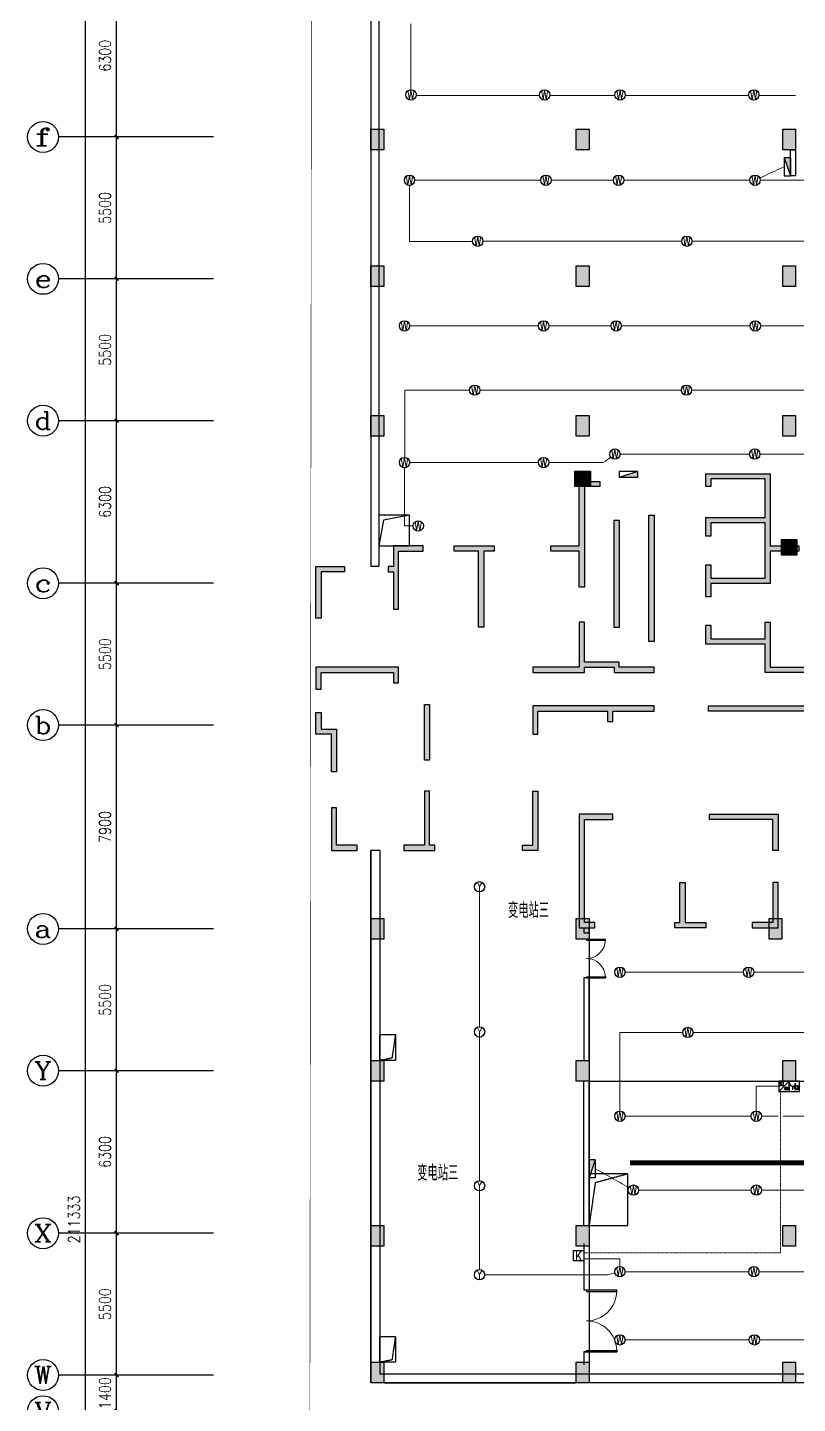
# Model space of a CAD drawing. Extents: x -1348811 to 123514, y -640545 to 749356.
# Drawn here: x -608055 to -578231, y -494816 to -441473 of the extents above; entities that cross this region are included whole.
import ezdxf
from ezdxf.enums import TextEntityAlignment as Align

# ---------------------------------------------------------------- set-up
doc = ezdxf.new("R2010")
doc.units = 0
doc.header["$LTSCALE"] = 10
doc.header["$MEASUREMENT"] = 0
for name, pattern in [('DASH', [0.35, 0.25, -0.1]), ('DASHDOT', [25.4, 12.7, -6.35, 0, -6.35]), ('DASHED', [0.75, 0.5, -0.25]), ('常规', [20, 10, 0, 10])]:
    doc.linetypes.add(name, pattern=pattern)
doc.layers.get('0').update_dxf_attribs({"linetype": 'CONTINUOUS'})
doc.layers.get('Defpoints').update_dxf_attribs({"linetype": 'CONTINUOUS'})
for name, color, linetype in [('A-STAIRS', 9, 'CONTINUOUS'), ('AXIS', 3, 'CONTINUOUS'), ('AXIS_TEXT', 7, 'CONTINUOUS'), ('COLU', 1, 'CONTINUOUS'), ('COLU_HATCH', 252, 'CONTINUOUS'), ('jlq', 1, 'CONTINUOUS'), ('JPS-WALL', 7, 'CONTINUOUS'), ('JPS-XHS', 7, 'CONTINUOUS'), ('jq-h', 252, 'CONTINUOUS'), ('RD-equip', 3, 'CONTINUOUS'), ('STAIR', 9, 'CONTINUOUS'), ('TEXT', 7, 'CONTINUOUS'), ('wall', 8, 'CONTINUOUS'), ('WINDOW', 4, 'CONTINUOUS'), ('wj', 1, 'CONTINUOUS'), ('排水设施', 163, 'CONTINUOUS'), ('控制线', 5, 'CONTINUOUS')]:
    doc.layers.add(name, color=color, linetype=linetype)
doc.layers.add('RD-Line', color=2, linetype='常规', lineweight=0)
doc.styles.add('_TCH_AXIS', font='COMPLEX', dxfattribs={"bigfont": 'GBCBIG'})
doc.styles.add('COMPLEX', font='COMPLEX')
doc.styles.add('DIM_FONT', font='SIMPLEX', dxfattribs={"width": 0.8, "bigfont": 'HZTXT'})
doc.styles.add('FS1', font='txt4.shx', dxfattribs={"width": 0.8, "bigfont": 'fstxt.shx'})
doc.styles.add('FS2', font='tjromans.shx', dxfattribs={"width": 0.8, "bigfont": 'tjhztxt.shx'})
doc.styles.get("Standard").update_dxf_attribs({"font": 'GBENOR', "bigfont": 'GBCBIG'})
doc.dimstyles.new('DIMN150', dxfattribs={"dimscale": 1.5, "dimtxt": 300, "dimasz": 100, "dimexe": 250, "dimexo": 300, "dimgap": 150, "dimtad": 1, "dimdec": 0, "dimzin": 0, "dimdsep": 46, "dimtxsty": 'DIM_FONT', "dimblk": 'ARCHTICK', "dimcen": 0.09, "dimclrt": 7, "dimazin": 2, "dimtfac": 1, "dimtdec": 0, "dimtix": 1, "dimtmove": 2, "dimatfit": 3, "dimfxl": 0, "dimtolj": 1, "dimtzin": 0, "dimarcsym": 0})

# ---------------------------------------------------------------- blocks, each defined once
blk = doc.blocks.new('$DorLib2D$00000002')
for p, q in [((-0.5, 0), (-0.5, 0.4875)), ((-0.475, 0.4875), (-0.5, 0.4875)), ((-0.475, 0), (-0.475, 0.4875)), ((0.475, 0), (0.475, 0.4875)), ((0.475, 0.4875), (0.5, 0.4875)), ((0.5, 0), (0.5, 0.4875)), ((-0.5, 0), (-0.475, 0)), ((0.5, 0), (0.475, 0))]:
    blk.add_line(p, q)
at = {"lineweight": 13}
for centre, start, end in [((-0.4875, 0), 0, 88.53072), ((0.4875, 0), 91.46928, 180)]:
    blk.add_arc(centre, 0.4875, start, end, dxfattribs=at)
blk = doc.blocks.new('JG301')
at = {"layer": 'jq-h'}
for points in [[(-200, -1700), (-2500, -1700), (-2500, -2425), (-2300, -2425), (-2300, -1900), (-200, -1900), (-200, -4050), (-2300, -4050), (-2300, -3525), (-2500, -3525), (-2500, -4775), (-2300, -4775), (-2300, -4250), (0, -4250), (0, -3000), (1100, -3000), (1100, -2800), (0, -2800), (0, 0), (-2500, 0), (-2500, -500), (-2300, -500), (-2300, -200), (-200, -200)], [(-7200, -500), (-6600, -500), (-6600, -300), (-7400, -300), (-7400, -2800), (-8500, -2800), (-8500, -3000), (-7400, -3000), (-7400, -4400), (-7200, -4400)], [(21000, -1700), (21000, -200), (23100, -200), (23100, -500), (23300, -500), (23300, 0), (20800, 0), (20800, -2800), (19700, -2800), (19700, -3000), (20800, -3000), (20800, -4250), (23100, -4250), (23100, -4775), (23300, -4775), (23300, -3525), (23100, -3525), (23100, -4050), (21000, -4050), (21000, -1900), (23100, -1900), (23100, -2425), (23300, -2425), (23300, -1700)], [(28000, -500), (27400, -500), (27400, -300), (28200, -300), (28200, -2800), (29300, -2800), (29300, -3000), (28200, -3000), (28200, -4400), (28000, -4400)], [(-4500, -1600), (-4700, -1600), (-4700, -6500), (-4500, -6500)], [(25300, -1600), (25500, -1600), (25500, -6500), (25300, -6500)], [(-5850, -1800), (-6050, -1800), (-6050, -5960), (-5850, -5960)], [(26650, -1800), (26850, -1800), (26850, -5960), (26650, -5960)], [(-14600, -5250), (-14400, -5250), (-14400, -3000), (-13450, -3000), (-13450, -2800), (-14600, -2800), (-14600, -3600), (-14800, -3600), (-14800, -3800), (-14600, -3800)], [(-10700, -2800), (-12250, -2800), (-12250, -3000), (-11300, -3000), (-11300, -5950), (-11100, -5950), (-11100, -3000), (-10700, -3000)], [(3700, -5950), (3900, -5950), (3900, -3000), (4850, -3000), (4850, -2800), (3300, -2800), (3300, -3000), (3700, -3000)], [(7000, -5250), (7200, -5250), (7200, -3800), (7400, -3800), (7400, -3600), (7200, -3600), (7200, -2800), (6050, -2800), (6050, -3000), (7000, -3000)], [(13800, -5250), (13600, -5250), (13600, -3800), (13400, -3800), (13400, -3600), (13600, -3600), (13600, -2800), (14750, -2800), (14750, -3000), (13800, -3000)], [(17100, -5950), (16900, -5950), (16900, -3000), (15950, -3000), (15950, -2800), (17500, -2800), (17500, -3000), (17100, -3000)], [(31500, -2800), (33050, -2800), (33050, -3000), (32100, -3000), (32100, -5950), (31900, -5950), (31900, -3000), (31500, -3000)], [(35400, -5250), (35200, -5250), (35200, -3000), (34250, -3000), (34250, -2800), (35400, -2800), (35400, -3600), (35600, -3600), (35600, -3800), (35400, -3800)], [(-17400, -3800), (-16500, -3800), (-16500, -3600), (-17600, -3600), (-17600, -3600), (-17600, -5600), (-17400, -5600)], [(10300, -5600), (10500, -5600), (10500, -3800), (11700, -3800), (11700, -3600), (9100, -3600), (9100, -3800), (10300, -3800)], [(38200, -3800), (37300, -3800), (37300, -3600), (38400, -3600), (38400, -3600), (38400, -5600), (38200, -5600)], [(-9200, -7700), (-7200, -7700), (-7200, -7500), (-6050, -7500), (-6050, -7700), (-4500, -7700), (-4500, -7500), (-5850, -7500), (-5850, -7300), (-7200, -7300), (-7200, -5750), (-7400, -5750), (-7400, -7500), (-9200, -7500)], [(0, -5750), (0, -7500), (1800, -7500), (1800, -7700), (-200, -7700), (-200, -6600), (-2300, -6600), (-2500, -6600), (-2500, -5875), (-2300, -5875), (-2300, -6400), (-200, -6400), (-200, -5750)], [(20800, -5750), (20800, -7500), (19000, -7500), (19000, -7700), (21000, -7700), (21000, -6600), (23100, -6600), (23300, -6600), (23300, -5875), (23100, -5875), (23100, -6400), (21000, -6400), (21000, -5750)], [(30000, -7700), (28000, -7700), (28000, -7500), (26850, -7500), (26850, -7700), (25300, -7700), (25300, -7500), (26650, -7500), (26650, -7300), (28000, -7300), (28000, -5750), (28200, -5750), (28200, -7500), (30000, -7500)], [(-14400, -7500), (-17600, -7500), (-17600, -8350), (-17400, -8350), (-17400, -7700), (-14600, -7700), (-14600, -8100), (-14400, -8100)], [(10300, -10100), (10500, -10100), (10500, -7700), (13600, -7700), (13600, -8100), (13800, -8100), (13800, -7500), (7000, -7500), (7000, -8100), (7200, -8100), (7200, -7700), (10300, -7700)], [(35200, -7500), (38400, -7500), (38400, -8350), (38200, -8350), (38200, -7700), (35400, -7700), (35400, -8100), (35200, -8100)], [(-13400, -11100), (-13200, -11100), (-13200, -8950), (-13400, -8950)], [(-4500, -9000), (-9200, -9000), (-9200, -10100), (-9000, -10100), (-9000, -9200), (-6300, -9200), (-6300, -9600), (-6100, -9600), (-6100, -9200), (-4500, -9200)], [(1800, -9000), (-2400, -9000), (-2400, -9200), (1600, -9200), (1600, -10100), (1800, -10100)], [(5800, -11100), (6000, -11100), (6000, -8950), (5800, -8950)], [(15000, -11100), (14800, -11100), (14800, -8950), (15000, -8950)], [(19000, -9000), (23200, -9000), (23200, -9200), (19200, -9200), (19200, -10100), (19000, -10100)], [(25300, -9000), (30000, -9000), (30000, -10100), (29800, -10100), (29800, -9200), (27100, -9200), (27100, -9600), (26900, -9600), (26900, -9200), (25300, -9200)], [(34200, -11100), (34000, -11100), (34000, -8950), (34200, -8950)], [(-16800, -10100), (-16800, -9900), (-17400, -9900), (-17400, -9250), (-17600, -9250), (-17600, -10100), (-17000, -10100), (-17000, -11550), (-16800, -11550)], [(37600, -10100), (37600, -9900), (38200, -9900), (38200, -9250), (38400, -9250), (38400, -10100), (37800, -10100), (37800, -11550), (37600, -11550)], [(9600, -9900), (7000, -9900), (7000, -10100), (9400, -10100), (9400, -10500), (9600, -10500)], [(11200, -9900), (13800, -9900), (13800, -10100), (11400, -10100), (11400, -10500), (11200, -10500)], [(1800, -12000), (1600, -12000), (1600, -14600), (2200, -14600), (2200, -14400), (1800, -14400)], [(19000, -12000), (19200, -12000), (19200, -14600), (18600, -14600), (18600, -14400), (19000, -14400)], [(-14200, -14600), (-13000, -14600), (-13000, -14400), (-13200, -14400), (-13200, -12300), (-13400, -12300), (-13400, -14400), (-14200, -14400)], [(-9000, -12300), (-9200, -12300), (-9200, -14400), (-9600, -14400), (-9600, -14600), (-9000, -14600)], [(6000, -12300), (5800, -12300), (5800, -14400), (5600, -14400), (5600, -14600), (6800, -14600), (6800, -14400), (6000, -14400)], [(14800, -12300), (15000, -12300), (15000, -14400), (15200, -14400), (15200, -14600), (14000, -14600), (14000, -14400), (14800, -14400)], [(29800, -12300), (30000, -12300), (30000, -14400), (30400, -14400), (30400, -14600), (29800, -14600)], [(35000, -14600), (33800, -14600), (33800, -14400), (34000, -14400), (34000, -12300), (34200, -12300), (34200, -14400), (35000, -14400)], [(-17000, -14600), (-16000, -14600), (-16000, -14400), (-16800, -14400), (-16800, -12950), (-17000, -12950)], [(-7200, -13400), (-6100, -13400), (-6100, -13200), (-7400, -13200), (-7400, -17600), (-6800, -17600), (-6800, -17400), (-7200, -17400)], [(100, -14600), (300, -14600), (300, -13200), (-2350, -13200), (-2350, -13400), (100, -13400)], [(8600, -14600), (9600, -14600), (9600, -12950), (9400, -12950), (9400, -14400), (8600, -14400)], [(12200, -14600), (11200, -14600), (11200, -12950), (11400, -12950), (11400, -14400), (12200, -14400)], [(20700, -14600), (20500, -14600), (20500, -13200), (23150, -13200), (23150, -13400), (20700, -13400)], [(28000, -13400), (26900, -13400), (26900, -13200), (28200, -13200), (28200, -17600), (27600, -17600), (27600, -17400), (28000, -17400)], [(37800, -14600), (36800, -14600), (36800, -14400), (37600, -14400), (37600, -12950), (37800, -12950)], [(-3700, -17600), (-2500, -17600), (-2500, -17400), (-3300, -17400), (-3300, -15850), (-3500, -15850), (-3500, -17400), (-3700, -17400)], [(300, -15850), (100, -15850), (100, -17400), (-700, -17400), (-700, -17600), (300, -17600)], [(20500, -15850), (20700, -15850), (20700, -17400), (21500, -17400), (21500, -17600), (20500, -17600)], [(24500, -17600), (23300, -17600), (23300, -17400), (24100, -17400), (24100, -15850), (24300, -15850), (24300, -17400), (24500, -17400)]]:
    blk.add_hatch(color=256, dxfattribs=at).paths.add_polyline_path(points)
at = {"layer": 'wj'}
blk.add_line((10500, -10100), (10300, -10100), dxfattribs=at)
for points in [[(1100, -3000), (0, -3000), (0, -4250), (-2300, -4250), (-2300, -4775), (-2500, -4775), (-2500, -3525), (-2300, -3525), (-2300, -4050), (-200, -4050), (-200, -1900), (-2300, -1900), (-2300, -2425), (-2500, -2425), (-2500, -1700), (-200, -1700), (-200, -200), (-2300, -200), (-2300, -500), (-2500, -500), (-2500, 0), (0, 0), (0, -2800), (1100, -2800), (1100, -3000)], [(-7200, -500), (-7200, -4400), (-7400, -4400), (-7400, -3000), (-8500, -3000), (-8500, -2800), (-7400, -2800), (-7400, -300), (-6600, -300), (-6600, -500), (-7200, -500)], [(19700, -3000), (20800, -3000), (20800, -4250), (23100, -4250), (23100, -4775), (23300, -4775), (23300, -3525), (23100, -3525), (23100, -4050), (21000, -4050), (21000, -1900), (23100, -1900), (23100, -2425), (23300, -2425), (23300, -1700), (21000, -1700), (21000, -200), (23100, -200), (23100, -500), (23300, -500), (23300, 0), (20800, 0), (20800, -2800), (19700, -2800), (19700, -3000)], [(28000, -500), (28000, -4400), (28200, -4400), (28200, -3000), (29300, -3000), (29300, -2800), (28200, -2800), (28200, -300), (27400, -300), (27400, -500), (28000, -500)], [(-14400, -5250), (-14400, -3000), (-13450, -3000), (-13450, -2800), (-14600, -2800), (-14600, -3600), (-14800, -3600), (-14800, -3800), (-14600, -3800), (-14600, -5250), (-14400, -5250)], [(-11300, -3000), (-12250, -3000), (-12250, -2800), (-10700, -2800), (-10700, -3000), (-11100, -3000), (-11100, -5950), (-11300, -5950), (-11300, -3000)], [(3900, -3000), (4850, -3000), (4850, -2800), (3300, -2800), (3300, -3000), (3700, -3000), (3700, -5950), (3900, -5950), (3900, -3000)], [(7200, -2800), (7200, -3600), (7400, -3600), (7400, -3800), (7200, -3800), (7200, -5250), (7000, -5250), (7000, -3000), (6050, -3000), (6050, -2800), (7200, -2800)], [(13600, -2800), (13600, -3600), (13400, -3600), (13400, -3800), (13600, -3800), (13600, -5250), (13800, -5250), (13800, -3000), (14750, -3000), (14750, -2800), (13600, -2800)], [(16900, -3000), (15950, -3000), (15950, -2800), (17500, -2800), (17500, -3000), (17100, -3000), (17100, -5950), (16900, -5950), (16900, -3000)], [(32100, -3000), (33050, -3000), (33050, -2800), (31500, -2800), (31500, -3000), (31900, -3000), (31900, -5950), (32100, -5950), (32100, -3000)], [(35200, -5250), (35200, -3000), (34250, -3000), (34250, -2800), (35400, -2800), (35400, -3600), (35600, -3600), (35600, -3800), (35400, -3800), (35400, -5250), (35200, -5250)], [(-17400, -3800), (-17400, -5600), (-17600, -5600), (-17600, -3600), (-16500, -3600), (-16500, -3800), (-17400, -3800)], [(10300, -5600), (10500, -5600), (10500, -3800), (11700, -3800), (11700, -3600), (9100, -3600), (9100, -3800), (10300, -3800), (10300, -5600), (10500, -5600)], [(38200, -3800), (38200, -5600), (38400, -5600), (38400, -3600), (37300, -3600), (37300, -3800), (38200, -3800)], [(0, -5750), (0, -7500), (1800, -7500), (1800, -7700), (-200, -7700), (-200, -6600), (-2300, -6600), (-2300, -6600), (-2500, -6600), (-2500, -5875), (-2300, -5875), (-2300, -6400), (-200, -6400), (-200, -5750), (0, -5750)], [(20800, -5750), (20800, -7500), (19000, -7500), (19000, -7700), (21000, -7700), (21000, -6600), (23100, -6600), (23100, -6600), (23300, -6600), (23300, -5875), (23100, -5875), (23100, -6400), (21000, -6400), (21000, -5750), (20800, -5750)], [(-14400, -7500), (-17600, -7500), (-17600, -8350), (-17400, -8350), (-17400, -7700), (-14600, -7700), (-14600, -8100), (-14400, -8100), (-14400, -7500)], [(7000, -7500), (13800, -7500), (13800, -8100), (13600, -8100), (13600, -7700), (10500, -7700), (10500, -10100), (10300, -10100), (10300, -7700), (7200, -7700), (7200, -8100), (7000, -8100), (7000, -7500)], [(35200, -7500), (38400, -7500), (38400, -8350), (38200, -8350), (38200, -7700), (35400, -7700), (35400, -8100), (35200, -8100), (35200, -7500)], [(-9200, -9000), (-9200, -10100), (-9000, -10100), (-9000, -9200), (-6300, -9200), (-6300, -9600), (-6100, -9600), (-6100, -9200), (-4500, -9200), (-4500, -9000), (-9200, -9000)], [(30000, -9000), (30000, -10100), (29800, -10100), (29800, -9200), (27100, -9200), (27100, -9600), (26900, -9600), (26900, -9200), (25300, -9200), (25300, -9000), (30000, -9000)], [(-17400, -9250), (-17400, -9900), (-16800, -9900), (-16800, -10100), (-16800, -10100), (-16800, -11550), (-17000, -11550), (-17000, -10100), (-17600, -10100), (-17600, -9250), (-17400, -9250)], [(38200, -9250), (38200, -9900), (37600, -9900), (37600, -10100), (37600, -10100), (37600, -11550), (37800, -11550), (37800, -10100), (38400, -10100), (38400, -9250), (38200, -9250)], [(1600, -14600), (2200, -14600), (2200, -14400), (1800, -14400), (1800, -12000), (1600, -12000), (1600, -14600)], [(19200, -14600), (18600, -14600), (18600, -14400), (19000, -14400), (19000, -12000), (19200, -12000), (19200, -14600)], [(-14200, -14400), (-14200, -14600), (-13000, -14600), (-13000, -14400), (-13200, -14400), (-13200, -12300), (-13400, -12300), (-13400, -14400), (-14200, -14400)], [(5800, -14400), (5600, -14400), (5600, -14600), (6800, -14600), (6800, -14400), (6000, -14400), (6000, -12300), (5800, -12300), (5800, -14400)], [(15000, -14400), (15200, -14400), (15200, -14600), (14000, -14600), (14000, -14400), (14800, -14400), (14800, -12300), (15000, -12300), (15000, -14400)], [(35000, -14400), (35000, -14600), (33800, -14600), (33800, -14400), (34000, -14400), (34000, -12300), (34200, -12300), (34200, -14400), (35000, -14400)], [(-16800, -14400), (-16800, -12950), (-17000, -12950), (-17000, -14600), (-16000, -14600), (-16000, -14400), (-16800, -14400)], [(-7400, -17600), (-6800, -17600), (-6800, -17400), (-7200, -17400), (-7200, -13400), (-6100, -13400), (-6100, -13200), (-7400, -13200), (-7400, -17600)], [(300, -14600), (100, -14600), (100, -13400), (-2350, -13400), (-2350, -13200), (300, -13200), (300, -14600)], [(8600, -14400), (9400, -14400), (9400, -12950), (9600, -12950), (9600, -14600), (8600, -14600), (8600, -14400)], [(12200, -14400), (11400, -14400), (11400, -12950), (11200, -12950), (11200, -14600), (12200, -14600), (12200, -14400)], [(20500, -14600), (20700, -14600), (20700, -13400), (23150, -13400), (23150, -13200), (20500, -13200), (20500, -14600)], [(28200, -17600), (27600, -17600), (27600, -17400), (28000, -17400), (28000, -13400), (26900, -13400), (26900, -13200), (28200, -13200), (28200, -17600)], [(37600, -14400), (37600, -12950), (37800, -12950), (37800, -14600), (36800, -14600), (36800, -14400), (37600, -14400)], [(-3700, -17400), (-3500, -17400), (-3500, -15850), (-3300, -15850), (-3300, -17400), (-2500, -17400), (-2500, -17600), (-3700, -17600), (-3700, -17400)], [(-700, -17400), (-700, -17600), (300, -17600), (300, -15850), (100, -15850), (100, -17400), (-700, -17400)], [(21500, -17400), (21500, -17600), (20500, -17600), (20500, -15850), (20700, -15850), (20700, -17400), (21500, -17400)], [(24500, -17400), (24300, -17400), (24300, -15850), (24100, -15850), (24100, -17400), (23300, -17400), (23300, -17600), (24500, -17600), (24500, -17400)]]:
    blk.add_lwpolyline(points, dxfattribs=at)
for points in [[(-4700, -1600), (-4500, -1600), (-4500, -6500), (-4700, -6500)], [(25500, -1600), (25300, -1600), (25300, -6500), (25500, -6500)], [(-5850, -1800), (-5850, -5960), (-6050, -5960), (-6050, -1800)], [(26650, -1800), (26650, -5960), (26850, -5960), (26850, -1800)], [(-7200, -7700), (-7200, -7500), (-6050, -7500), (-6050, -7700), (-4500, -7700), (-4500, -7500), (-5850, -7500), (-5850, -7300), (-7200, -7300), (-7200, -5750), (-7400, -5750), (-7400, -7500), (-9200, -7500), (-9200, -7700)], [(28000, -7700), (28000, -7500), (26850, -7500), (26850, -7700), (25300, -7700), (25300, -7500), (26650, -7500), (26650, -7300), (28000, -7300), (28000, -5750), (28200, -5750), (28200, -7500), (30000, -7500), (30000, -7700)], [(-13200, -8950), (-13200, -11100), (-13400, -11100), (-13400, -8950)], [(1600, -10100), (1600, -9200), (-2400, -9200), (-2400, -9000), (1800, -9000), (1800, -10100)], [(5800, -11100), (6000, -11100), (6000, -8950), (5800, -8950)], [(15000, -11100), (14800, -11100), (14800, -8950), (15000, -8950)], [(19200, -10100), (19200, -9200), (23200, -9200), (23200, -9000), (19000, -9000), (19000, -10100)], [(34000, -8950), (34000, -11100), (34200, -11100), (34200, -8950)], [(7000, -10100), (9400, -10100), (9400, -10500), (9600, -10500), (9600, -9900), (7000, -9900)], [(13800, -10100), (11400, -10100), (11400, -10500), (11200, -10500), (11200, -9900), (13800, -9900)], [(-9600, -14400), (-9200, -14400), (-9200, -12300), (-9000, -12300), (-9000, -14600), (-9600, -14600)], [(30400, -14400), (30000, -14400), (30000, -12300), (29800, -12300), (29800, -14600), (30400, -14600)]]:
    blk.add_lwpolyline(points, close=True, dxfattribs=at)
blk = doc.blocks.new('A$C00D673E7')
at = {"layer": '排水设施'}
blk.add_lwpolyline([(0, 0), (1200, 0), (1200, 1200), (0, 1200)], close=True, dxfattribs=at)
blk.add_lwpolyline([(1200, 1200), (189, 1005), (0, 0)], dxfattribs=at)
blk = doc.blocks.new('_ArchTick')
at = {"color": 0, "linetype": 'ByBlock', "const_width": 0.4}
blk.add_lwpolyline([(-0.5, -0.5), (0.5, 0.5)], dxfattribs=at)
blk = doc.blocks.new('*D1850')
at = {"layer": 'AXIS', "color": 0, "lineweight": -2}
for p, q in [((-601305, -382016), (-606180, -382016)), ((-605805, -593350), (-605805, -382016)), ((-601305, -593350), (-606180, -593350))]:
    blk.add_line(p, q, dxfattribs=at)
at = {"layer": 'Defpoints', "color": 0}
for p in [(-605805, -382016), (-600855, -382016), (-600855, -593350)]:
    blk.add_point(p, dxfattribs=at)
at = {"layer": 'AXIS', "color": 0, "lineweight": -2, "xscale": 150, "yscale": 150, "zscale": 150}
for p, rotation in [((-605805, -382016), 90), ((-605805, -593350), 270)]:
    blk.add_blockref('_ArchTick', p, dxfattribs=dict(at, rotation=rotation))
at = {"layer": 'AXIS', "color": 7, "insert": (-606255, -487683), "char_height": 450, "attachment_point": 5, "rotation": 90, "style": 'DIM_FONT'}
blk.add_mtext('\\A1;211333', dxfattribs=at)
blk = doc.blocks.new('*D1867')
at = {"layer": 'AXIS', "color": 0, "lineweight": -2}
for p, q in [((-601305, -493716), (-604980, -493716)), ((-604605, -493716), (-604605, -493566)), ((-604605, -495116), (-604605, -493716)), ((-601305, -495116), (-604980, -495116)), ((-604605, -495116), (-604605, -495266))]:
    blk.add_line(p, q, dxfattribs=at)
at = {"layer": 'Defpoints', "color": 0}
for p in [(-604605, -493716), (-600855, -493716), (-600855, -495116)]:
    blk.add_point(p, dxfattribs=at)
at = {"layer": 'AXIS', "color": 0, "lineweight": -2, "xscale": 150, "yscale": 150, "zscale": 150}
for p, rotation in [((-604605, -493716), 270), ((-604605, -495116), 90)]:
    blk.add_blockref('_ArchTick', p, dxfattribs=dict(at, rotation=rotation))
at = {"layer": 'AXIS', "color": 7, "insert": (-605055, -494416), "char_height": 450, "attachment_point": 5, "rotation": 90, "style": 'DIM_FONT'}
blk.add_mtext('\\A1;1400', dxfattribs=at)
blk = doc.blocks.new('*D1868')
at = {"layer": 'AXIS', "color": 0, "lineweight": -2}
for p, q in [((-601305, -488216), (-604980, -488216)), ((-604605, -493716), (-604605, -488216)), ((-601305, -493716), (-604980, -493716))]:
    blk.add_line(p, q, dxfattribs=at)
at = {"layer": 'Defpoints', "color": 0}
for p in [(-604605, -488216), (-600855, -488216), (-600855, -493716)]:
    blk.add_point(p, dxfattribs=at)
at = {"layer": 'AXIS', "color": 0, "lineweight": -2, "xscale": 150, "yscale": 150, "zscale": 150}
for p, rotation in [((-604605, -488216), 90), ((-604605, -493716), 270)]:
    blk.add_blockref('_ArchTick', p, dxfattribs=dict(at, rotation=rotation))
at = {"layer": 'AXIS', "color": 7, "insert": (-605055, -490966), "char_height": 450, "attachment_point": 5, "rotation": 90, "style": 'DIM_FONT'}
blk.add_mtext('\\A1;5500', dxfattribs=at)
blk = doc.blocks.new('*D1869')
at = {"layer": 'AXIS', "color": 0, "lineweight": -2}
for p, q in [((-601305, -481916), (-604980, -481916)), ((-604605, -488216), (-604605, -481916)), ((-601305, -488216), (-604980, -488216))]:
    blk.add_line(p, q, dxfattribs=at)
at = {"layer": 'Defpoints', "color": 0}
for p in [(-604605, -481916), (-600855, -481916), (-600855, -488216)]:
    blk.add_point(p, dxfattribs=at)
at = {"layer": 'AXIS', "color": 0, "lineweight": -2, "xscale": 150, "yscale": 150, "zscale": 150}
for p, rotation in [((-604605, -481916), 90), ((-604605, -488216), 270)]:
    blk.add_blockref('_ArchTick', p, dxfattribs=dict(at, rotation=rotation))
at = {"layer": 'AXIS', "color": 7, "insert": (-605055, -485066), "char_height": 450, "attachment_point": 5, "rotation": 90, "style": 'DIM_FONT'}
blk.add_mtext('\\A1;6300', dxfattribs=at)
blk = doc.blocks.new('*D1870')
at = {"layer": 'AXIS', "color": 0, "lineweight": -2}
for p, q in [((-601305, -476416), (-604980, -476416)), ((-604605, -481916), (-604605, -476416)), ((-601305, -481916), (-604980, -481916))]:
    blk.add_line(p, q, dxfattribs=at)
at = {"layer": 'Defpoints', "color": 0}
for p in [(-604605, -476416), (-600855, -476416), (-600855, -481916)]:
    blk.add_point(p, dxfattribs=at)
at = {"layer": 'AXIS', "color": 0, "lineweight": -2, "xscale": 150, "yscale": 150, "zscale": 150}
for p, rotation in [((-604605, -476416), 90), ((-604605, -481916), 270)]:
    blk.add_blockref('_ArchTick', p, dxfattribs=dict(at, rotation=rotation))
at = {"layer": 'AXIS', "color": 7, "insert": (-605055, -479166), "char_height": 450, "attachment_point": 5, "rotation": 90, "style": 'DIM_FONT'}
blk.add_mtext('\\A1;5500', dxfattribs=at)
blk = doc.blocks.new('*D1871')
at = {"layer": 'AXIS', "color": 0, "lineweight": -2}
for p, q in [((-601305, -468516), (-604980, -468516)), ((-604605, -476416), (-604605, -468516)), ((-601305, -476416), (-604980, -476416))]:
    blk.add_line(p, q, dxfattribs=at)
at = {"layer": 'Defpoints', "color": 0}
for p in [(-604605, -468516), (-600855, -468516), (-600855, -476416)]:
    blk.add_point(p, dxfattribs=at)
at = {"layer": 'AXIS', "color": 0, "lineweight": -2, "xscale": 150, "yscale": 150, "zscale": 150}
for p, rotation in [((-604605, -468516), 90), ((-604605, -476416), 270)]:
    blk.add_blockref('_ArchTick', p, dxfattribs=dict(at, rotation=rotation))
at = {"layer": 'AXIS', "color": 7, "insert": (-605055, -472466), "char_height": 450, "attachment_point": 5, "rotation": 90, "style": 'DIM_FONT'}
blk.add_mtext('\\A1;7900', dxfattribs=at)
blk = doc.blocks.new('*D1872')
at = {"layer": 'AXIS', "color": 0, "lineweight": -2}
for p, q in [((-601305, -463016), (-604980, -463016)), ((-604605, -468516), (-604605, -463016)), ((-601305, -468516), (-604980, -468516))]:
    blk.add_line(p, q, dxfattribs=at)
at = {"layer": 'Defpoints', "color": 0}
for p in [(-604605, -463016), (-600855, -463016), (-600855, -468516)]:
    blk.add_point(p, dxfattribs=at)
at = {"layer": 'AXIS', "color": 0, "lineweight": -2, "xscale": 150, "yscale": 150, "zscale": 150}
for p, rotation in [((-604605, -463016), 90), ((-604605, -468516), 270)]:
    blk.add_blockref('_ArchTick', p, dxfattribs=dict(at, rotation=rotation))
at = {"layer": 'AXIS', "color": 7, "insert": (-605055, -465766), "char_height": 450, "attachment_point": 5, "rotation": 90, "style": 'DIM_FONT'}
blk.add_mtext('\\A1;5500', dxfattribs=at)
blk = doc.blocks.new('*D1873')
at = {"layer": 'AXIS', "color": 0, "lineweight": -2}
for p, q in [((-601305, -456716), (-604980, -456716)), ((-604605, -463016), (-604605, -456716)), ((-601305, -463016), (-604980, -463016))]:
    blk.add_line(p, q, dxfattribs=at)
at = {"layer": 'Defpoints', "color": 0}
for p in [(-604605, -456716), (-600855, -456716), (-600855, -463016)]:
    blk.add_point(p, dxfattribs=at)
at = {"layer": 'AXIS', "color": 0, "lineweight": -2, "xscale": 150, "yscale": 150, "zscale": 150}
for p, rotation in [((-604605, -456716), 90), ((-604605, -463016), 270)]:
    blk.add_blockref('_ArchTick', p, dxfattribs=dict(at, rotation=rotation))
at = {"layer": 'AXIS', "color": 7, "insert": (-605055, -459866), "char_height": 450, "attachment_point": 5, "rotation": 90, "style": 'DIM_FONT'}
blk.add_mtext('\\A1;6300', dxfattribs=at)
blk = doc.blocks.new('*D1874')
at = {"layer": 'AXIS', "color": 0, "lineweight": -2}
for p, q in [((-601305, -451216), (-604980, -451216)), ((-604605, -456716), (-604605, -451216)), ((-601305, -456716), (-604980, -456716))]:
    blk.add_line(p, q, dxfattribs=at)
at = {"layer": 'Defpoints', "color": 0}
for p in [(-604605, -451216), (-600855, -451216), (-600855, -456716)]:
    blk.add_point(p, dxfattribs=at)
at = {"layer": 'AXIS', "color": 0, "lineweight": -2, "xscale": 150, "yscale": 150, "zscale": 150}
for p, rotation in [((-604605, -451216), 90), ((-604605, -456716), 270)]:
    blk.add_blockref('_ArchTick', p, dxfattribs=dict(at, rotation=rotation))
at = {"layer": 'AXIS', "color": 7, "insert": (-605055, -453966), "char_height": 450, "attachment_point": 5, "rotation": 90, "style": 'DIM_FONT'}
blk.add_mtext('\\A1;5500', dxfattribs=at)
blk = doc.blocks.new('*D1875')
at = {"layer": 'AXIS', "color": 0, "lineweight": -2}
for p, q in [((-601305, -445716), (-604980, -445716)), ((-604605, -451216), (-604605, -445716)), ((-601305, -451216), (-604980, -451216))]:
    blk.add_line(p, q, dxfattribs=at)
at = {"layer": 'Defpoints', "color": 0}
for p in [(-604605, -445716), (-600855, -445716), (-600855, -451216)]:
    blk.add_point(p, dxfattribs=at)
at = {"layer": 'AXIS', "color": 0, "lineweight": -2, "xscale": 150, "yscale": 150, "zscale": 150}
for p, rotation in [((-604605, -445716), 90), ((-604605, -451216), 270)]:
    blk.add_blockref('_ArchTick', p, dxfattribs=dict(at, rotation=rotation))
at = {"layer": 'AXIS', "color": 7, "insert": (-605055, -448466), "char_height": 450, "attachment_point": 5, "rotation": 90, "style": 'DIM_FONT'}
blk.add_mtext('\\A1;5500', dxfattribs=at)
blk = doc.blocks.new('*D1876')
at = {"layer": 'AXIS', "color": 0, "lineweight": -2}
for p, q in [((-601305, -439416), (-604980, -439416)), ((-604605, -445716), (-604605, -439416)), ((-601305, -445716), (-604980, -445716))]:
    blk.add_line(p, q, dxfattribs=at)
at = {"layer": 'Defpoints', "color": 0}
for p in [(-604605, -439416), (-600855, -439416), (-600855, -445716)]:
    blk.add_point(p, dxfattribs=at)
at = {"layer": 'AXIS', "color": 0, "lineweight": -2, "xscale": 150, "yscale": 150, "zscale": 150}
for p, rotation in [((-604605, -439416), 90), ((-604605, -445716), 270)]:
    blk.add_blockref('_ArchTick', p, dxfattribs=dict(at, rotation=rotation))
at = {"layer": 'AXIS', "color": 7, "insert": (-605055, -442566), "char_height": 450, "attachment_point": 5, "rotation": 90, "style": 'DIM_FONT'}
blk.add_mtext('\\A1;6300', dxfattribs=at)
blk = doc.blocks.new('_AXISO')
blk.add_circle((0, 0), 0.5)
at = {"layer": 'AXIS_TEXT', "style": 'COMPLEX', "width": 1.041667}
blk.add_attdef('A', text='', height=0.56, dxfattribs=at).set_placement((-0.25, -0.28), (0.25, -0.28), align=Align.FIT)
blk = doc.blocks.new('WG')
at = {"layer": 'RD-equip'}
blk.add_circle((0, 0), 200, dxfattribs=at)
at = {"layer": 'RD-equip', "color": 4, "style": 'FS1', "width": 0.8}
blk.add_attdef('消防', text='', height=360, dxfattribs=at).set_placement((0, 0), align=Align.MIDDLE)
blk = doc.blocks.new('WWWW')
at = {"layer": 'RD-equip'}
blk.add_blockref('WG', (0, 0), dxfattribs=at).add_auto_attribs({'消防': 'W'})
blk = doc.blocks.new('yy')
at = {"layer": 'RD-equip'}
blk.add_circle((0, 0), 200, dxfattribs=at)
at = {"layer": 'RD-equip', "color": 4, "style": 'FS1', "width": 0.8}
blk.add_attdef('Y', text='', height=360, dxfattribs=at).set_placement((0, 0), align=Align.MIDDLE)
blk = doc.blocks.new('YYYY')
at = {"layer": 'RD-equip'}
blk.add_blockref('yy', (0, 0), dxfattribs=at).add_auto_attribs({'Y': 'Y'})
blk = doc.blocks.new('$equip$00001636')
for p, q in [((0.5, 0), (-0.5, 0)), ((0.5, 0), (-0.5, -1)), ((-0.5, 0), (-0.5, -1)), ((0.5, -1), (0.5, 0)), ((-0.5, -1), (0.5, -1)), ((-0.42, -0.13, 0), (-0.42, -0.43, 0)), ((-0.27, -0.13, 0), (-0.42, -0.13, 0)), ((-0.42, -0.43, 0), (-0.27, -0.43, 0)), ((-0.27, -0.18, 0), (-0.07, -0.08, 0)), ((-0.27, -0.43, 0), (-0.27, -0.13, 0)), ((-0.07, -0.48, 0), (-0.27, -0.38, 0)), ((-0.07, -0.08, 0), (-0.07, -0.48, 0)), ((0.11, -0.6), (0.34, -0.84)), ((0.11, -0.84), (0.34, -0.6))]:
    blk.add_line(p, q)
blk.add_circle((0.22, -0.72), 0.169)
for p in [(0, 0), (-0.5, -0.5), (0, -1), (0.5, -0.5)]:
    blk.add_point(p)
at = {"flags": 9}
blk.add_attdef('A', (0, 0), '', height=0.00002, dxfattribs=at)
blk.add_attdef('B', text='', height=0.4, dxfattribs=at).set_placement((0.88, -0.7), align=Align.MIDDLE_CENTER)
blk = doc.blocks.new('$equip$00001630')
for p, q in [((-0.5, 0), (-0.5, -1)), ((0.5, 0), (-0.5, 0)), ((0.5, -1), (0.5, 0)), ((-0.5, -1), (0.5, -1)), ((-0.17, -0.5), (-0.17, -0.85))]:
    blk.add_line(p, q)
for radius in [0.226, 0.113]:
    blk.add_circle((0.23, -0.64), radius)
blk.add_arc((-0.17, -0.2), 0.3, 180, 0)
for p in [(0, 0), (-0.5, -0.5), (0, -1), (0.5, -0.5)]:
    blk.add_point(p)
at = {"flags": 9}
blk.add_attdef('A', (0, 0), '', height=0.00002, dxfattribs=at)
blk.add_attdef('B', text='', height=0.4, dxfattribs=at).set_placement((0.88, -0.7), align=Align.MIDDLE_CENTER)
blk = doc.blocks.new('daadfadada')
at = {"layer": 'RD-equip'}
blk.add_lwpolyline([(-300, 600), (300, 600), (300, 0), (-300, 0)], close=True, dxfattribs=at)
at = {"layer": 'RD-equip', "color": 4, "style": 'FS1', "width": 0.8}
blk.add_attdef('M', text='', height=600, dxfattribs=at).set_placement((0, 300), align=Align.MIDDLE)
blk = doc.blocks.new('DXHS')
at = {"layer": 'JPS-XHS'}
blk.add_hatch(color=256, dxfattribs=at).paths.add_polyline_path([(-350, 240), (-350, 0), (350, 0)])
at = {"layer": 'JPS-XHS', "linetype": 'Continuous'}
for p, q in [((-350, 240), (-350, 0)), ((-350, 240), (350, 240)), ((-350, 0), (350, 0)), ((350, 240), (350, 0))]:
    blk.add_line(p, q, dxfattribs=at)
at = {"layer": 'JPS-XHS'}
blk.add_line((-350, 240), (350, 0), dxfattribs=at)

msp = doc.modelspace()

# ---------------------------------------------------------------- hatches: boundary and pattern name
at = {"layer": 'COLU_HATCH'}
for points in [[(-594753.4, -445416.4), (-594253.4, -445416.4), (-594253.4, -446216.4), (-594753.4, -446216.4)], [(-586803.4, -445416.4), (-586303.4, -445416.4), (-586303.4, -446216.4), (-586803.4, -446216.4)], [(-578803.4, -445416.4), (-578303.4, -445416.4), (-578303.4, -446216.4), (-578803.4, -446216.4)], [(-594753.4, -450716.4), (-594253.4, -450716.4), (-594253.4, -451516.4), (-594753.4, -451516.4)], [(-586803.4, -450716.4), (-586303.4, -450716.4), (-586303.4, -451516.4), (-586803.4, -451516.4)], [(-578803.4, -450716.4), (-578303.4, -450716.4), (-578303.4, -451516.4), (-578803.4, -451516.4)], [(-594753.4, -456516.4), (-594253.4, -456516.4), (-594253.4, -457316.4), (-594753.4, -457316.4)], [(-586803.4, -456516.4), (-586303.4, -456516.4), (-586303.4, -457316.4), (-586803.4, -457316.4)], [(-578803.4, -456516.4), (-578303.4, -456516.4), (-578303.4, -457316.4), (-578803.4, -457316.4)], [(-586853.4, -458672.8), (-586253.4, -458672.8), (-586253.4, -459272.8), (-586853.4, -459272.8)], [(-578853.4, -461322.8), (-578253.4, -461322.8), (-578253.4, -461922.8), (-578853.4, -461922.8)], [(-594753.4, -476016.4), (-594253.4, -476016.4), (-594253.4, -476816.4), (-594753.4, -476816.4)], [(-586803.4, -476016.4), (-586303.4, -476016.4), (-586303.4, -476816.4), (-586803.4, -476816.4)], [(-579333.3, -476016.4), (-578833.3, -476016.4), (-578833.3, -476816.4), (-579333.3, -476816.4)], [(-594753.4, -481516.4), (-594253.4, -481516.4), (-594253.4, -482316.4), (-594753.4, -482316.4)], [(-586803.4, -481516.4), (-586303.4, -481516.4), (-586303.4, -482316.4), (-586803.4, -482316.4)], [(-578803.4, -481516.4), (-578303.4, -481516.4), (-578303.4, -482316.4), (-578803.4, -482316.4)], [(-594753.4, -487916.4), (-594253.4, -487916.4), (-594253.4, -488716.4), (-594753.4, -488716.4)], [(-586803.4, -487916.4), (-586303.4, -487916.4), (-586303.4, -488716.4), (-586803.4, -488716.4)], [(-578803.4, -487916.4), (-578303.4, -487916.4), (-578303.4, -488716.4), (-578803.4, -488716.4)], [(-594753.4, -493216.4), (-594253.4, -493216.4), (-594253.4, -494016.4), (-594753.4, -494016.4)], [(-586803.4, -493216.4), (-586303.4, -493216.4), (-586303.4, -494016.4), (-586803.4, -494016.4)], [(-578803.4, -493216.4), (-578303.4, -493216.4), (-578303.4, -494016.4), (-578803.4, -494016.4)]]:
    msp.add_hatch(color=256, dxfattribs=at).paths.add_polyline_path(points)

# ---------------------------------------------------------------- linework, layer by layer
at = {"layer": 'A-STAIRS', "linetype": 'DASH'}
for points in [[(-594403.4, -481516.4), (-594403.4, -480516.4), (-593803.4, -480516.4), (-593803.4, -481516.4)], [(-586303.4, -487916.4), (-584803.4, -487916.4), (-584803.4, -485916.4), (-586303.4, -485916.4)], [(-594403.4, -493216.4), (-594403.4, -492216.4), (-593803.4, -492216.4), (-593803.4, -493216.4)]]:
    msp.add_lwpolyline(points, close=True, dxfattribs=at)
for points in [[(-593803.4, -480516.4), (-593939.3, -481428.5), (-594403.4, -481516.4)], [(-584803.4, -485916.4), (-586064.8, -486261.9), (-586303.4, -487916.4)], [(-593803.4, -492216.4), (-593939.3, -493128.5), (-594403.4, -493216.4)]]:
    msp.add_lwpolyline(points, dxfattribs=at)
at = {"layer": 'AXIS'}
for p, q in [((-600855, -445716.4), (-606855, -445716.4)), ((-600855, -451216.4), (-606855, -451216.4)), ((-600855, -456716.4), (-606855, -456716.4)), ((-600855, -463016.4), (-606855, -463016.4)), ((-600855, -468516.4), (-606855, -468516.4)), ((-600855, -476416.4), (-606855, -476416.4)), ((-600855, -481916.4), (-606855, -481916.4)), ((-600855, -488216.4), (-606855, -488216.4)), ((-600855, -493716.4), (-606855, -493716.4))]:
    msp.add_line(p, q, dxfattribs=at)
at = {"layer": 'COLU'}
for points in [[(-594753.4, -445416.4), (-594253.4, -445416.4), (-594253.4, -446216.4), (-594753.4, -446216.4)], [(-586803.4, -445416.4), (-586303.4, -445416.4), (-586303.4, -446216.4), (-586803.4, -446216.4)], [(-578803.4, -445416.4), (-578303.4, -445416.4), (-578303.4, -446216.4), (-578803.4, -446216.4)], [(-594753.4, -450716.4), (-594253.4, -450716.4), (-594253.4, -451516.4), (-594753.4, -451516.4)], [(-586803.4, -450716.4), (-586303.4, -450716.4), (-586303.4, -451516.4), (-586803.4, -451516.4)], [(-578803.4, -450716.4), (-578303.4, -450716.4), (-578303.4, -451516.4), (-578803.4, -451516.4)], [(-594753.4, -456516.4), (-594253.4, -456516.4), (-594253.4, -457316.4), (-594753.4, -457316.4)], [(-586803.4, -456516.4), (-586303.4, -456516.4), (-586303.4, -457316.4), (-586803.4, -457316.4)], [(-578803.4, -456516.4), (-578303.4, -456516.4), (-578303.4, -457316.4), (-578803.4, -457316.4)], [(-586853.4, -458672.8), (-586253.4, -458672.8), (-586253.4, -459272.8), (-586853.4, -459272.8)], [(-578853.4, -461322.8), (-578253.4, -461322.8), (-578253.4, -461922.8), (-578853.4, -461922.8)], [(-594753.4, -476016.4), (-594253.4, -476016.4), (-594253.4, -476816.4), (-594753.4, -476816.4)], [(-586803.4, -476016.4), (-586303.4, -476016.4), (-586303.4, -476816.4), (-586803.4, -476816.4)], [(-579333.3, -476016.4), (-578833.3, -476016.4), (-578833.3, -476816.4), (-579333.3, -476816.4)], [(-594753.4, -481516.4), (-594253.4, -481516.4), (-594253.4, -482316.4), (-594753.4, -482316.4)], [(-586803.4, -481516.4), (-586303.4, -481516.4), (-586303.4, -482316.4), (-586803.4, -482316.4)], [(-578803.4, -481516.4), (-578303.4, -481516.4), (-578303.4, -482316.4), (-578803.4, -482316.4)], [(-594753.4, -487916.4), (-594253.4, -487916.4), (-594253.4, -488716.4), (-594753.4, -488716.4)], [(-586803.4, -487916.4), (-586303.4, -487916.4), (-586303.4, -488716.4), (-586803.4, -488716.4)], [(-578803.4, -487916.4), (-578303.4, -487916.4), (-578303.4, -488716.4), (-578803.4, -488716.4)], [(-594753.4, -493216.4), (-594253.4, -493216.4), (-594253.4, -494016.4), (-594753.4, -494016.4)], [(-586803.4, -493216.4), (-586303.4, -493216.4), (-586303.4, -494016.4), (-586803.4, -494016.4)], [(-578803.4, -493216.4), (-578303.4, -493216.4), (-578303.4, -494016.4), (-578803.4, -494016.4)]]:
    msp.add_lwpolyline(points, close=True, dxfattribs=at)
at = {"layer": 'jlq'}
for p, q in [((-594753.4, -400523.8), (-594753.4, -462372.8)), ((-594453.4, -400474.5), (-594453.4, -462372.8)), ((-594453.4, -462372.8), (-594753.4, -462372.8)), ((-594753.4, -473372.8), (-594753.4, -494016.4)), ((-594403.4, -473372.8), (-594753.4, -473372.8)), ((-594403.4, -473372.8), (-594403.4, -493666.4)), ((-594403.4, -493666.4), (-530803.4, -493666.4)), ((-530803.4, -494016.4), (-594753.4, -494016.4))]:
    msp.add_line(p, q, dxfattribs=at)
at = {"layer": 'JPS-WALL'}
msp.add_lwpolyline([(-578303.4, -446216.4), (-578303.4, -447216.4), (-578503.4, -447216.4), (-578503.4, -446216.4)], close=True, dxfattribs=at)
at = {"layer": 'RD-Line'}
for p, q in [((-593211.1, -443887.6), (-593211.1, -441335.3)), ((-588222.8, -444103.8), (-593003.4, -444103.8)), ((-585302.1, -444103.8), (-587824.1, -444103.8)), ((-580122.8, -444103.8), (-584903.4, -444103.8)), ((-578308.6, -444103.8), (-579724.1, -444103.8)), ((-578743.4, -446866.4), (-579692.2, -447309.4)), ((-593059.2, -447394), (-588173.4, -447394)), ((-587773.4, -447394), (-585359.2, -447394)), ((-584959.2, -447394), (-580073.4, -447394)), ((-579673.4, -447394), (-577359.2, -447394)), ((-593259.7, -447594), (-593259.7, -449763.6)), ((-590816, -449763.6), (-593259.7, -449763.6)), ((-590416.1, -449758.3), (-582716.1, -449758.3)), ((-582316.1, -449758.3), (-574716.1, -449758.3)), ((-593252.3, -453041.7), (-588263.1, -453041.7)), ((-587863.1, -453041.7), (-585452.3, -453041.7)), ((-585052.3, -453041.7), (-580063.1, -453041.7)), ((-579663.1, -453041.7), (-577452.3, -453041.7)), ((-593442.9, -455532), (-590931.8, -455532)), ((-593442.9, -458140.5), (-593442.9, -455532)), ((-590531.8, -455532), (-582731.8, -455532)), ((-582331.8, -455532), (-574731.8, -455532)), ((-585753.6, -458340.3), (-585464.2, -458128.1)), ((-585102.9, -458007.6), (-580083.3, -458009.8)), ((-579683.3, -458007.2), (-577016.5, -458007.2)), ((-593452.3, -458540.3), (-593452.3, -460789.9)), ((-593252.3, -458340.3), (-588263.1, -458340.3)), ((-587863.1, -458340.3), (-585753.6, -458340.3)), ((-593120.3, -460789.9), (-593452.3, -460789.9)), ((-590545.5, -480211.5), (-590545.5, -474986.1)), ((-584909.8, -478098.7), (-580322.1, -478098.7)), ((-579922.1, -478098.7), (-577359.8, -478098.7)), ((-590545.5, -486178.7), (-590545.5, -480611.5)), ((-582674.6, -480433.3), (-585112, -480433.3)), ((-585112, -483482), (-585112, -480433.3)), ((-574724.6, -480433.3), (-582274.6, -480433.3)), ((-578953.4, -482516.4), (-579828.8, -482516.4)), ((-579828.8, -483482.1), (-579828.8, -482516.4)), ((-584909.8, -483682), (-580024, -483682)), ((-579624, -483682), (-578983, -483682)), ((-578783, -483682), (-577359.8, -483682)), ((-586063.4, -485716.4), (-584760.5, -486447.3)), ((-590545.5, -489624.6), (-590545.5, -486578.7)), ((-580024, -486545.2), (-584386.1, -486545.2)), ((-577359.8, -486545.2), (-579624, -486545.2)), ((-586503.4, -489203.4), (-585105.6, -489203.4)), ((-585105.6, -489506.7), (-585105.6, -489203.4)), ((-590345.5, -489824.6), (-585581.9, -489824.6)), ((-585581.9, -489824.6), (-585303.9, -489755.2)), ((-584909.8, -489706.7), (-580118.3, -489706.7)), ((-579718.3, -489706.7), (-577359.8, -489706.7)), ((-584909.8, -492352), (-580099.8, -492352)), ((-579699.8, -492352), (-577359.8, -492352))]:
    msp.add_line(p, q, dxfattribs=at)
at = {"layer": 'RD-Line', "color": 1, "linetype": 'DASHDOT', "ltscale": 0.04}
for p in [(-578883, -482716.4), (-586503.4, -488978.3)]:
    msp.add_line(p, (-578883, -488978.3), dxfattribs=at)
at = {"layer": 'RD-Line', "linetype": 'DASHED', "ltscale": 0.8, "const_width": 200}
msp.add_lwpolyline([(-527884.8, -485490.3), (-584715.4, -485490.3)], dxfattribs=at)
at = {"layer": 'STAIR'}
msp.add_line((-586303.4, -482316.4), (-512237.8, -482316.4), dxfattribs=at)
at = {"layer": 'wall', "linetype": 'ByBlock'}
for p, q in [((-586503.4, -476372.8), (-586503.4, -476572.8)), ((-586503.4, -476572.8), (-586303.4, -476572.8)), ((-586303.4, -476572.8), (-586303.4, -476372.8)), ((-586303.4, -478316.4), (-586503.4, -478316.4)), ((-586503.4, -478316.4), (-586503.4, -481516.4)), ((-586303.4, -481516.4), (-586303.4, -478316.4)), ((-586503.4, -487916.4), (-586503.4, -482316.4)), ((-586303.4, -487916.4), (-586303.4, -482316.4)), ((-586503.4, -488616.4), (-586503.4, -490416.4)), ((-586303.4, -488616.4), (-586303.4, -490416.4)), ((-586503.4, -490416.4), (-586303.4, -490416.4)), ((-586503.4, -492816.4), (-586303.4, -492816.4)), ((-586303.4, -492816.4), (-586503.4, -492816.4)), ((-586503.4, -492816.4), (-586503.4, -493316.4)), ((-586303.4, -492816.4), (-586303.4, -493316.4)), ((-594253.4, -494016.4), (-586803.4, -494016.4))]:
    msp.add_line(p, q, dxfattribs=at)
at = {"layer": 'wall'}
msp.add_lwpolyline([(-586303.4, -476372.8), (-586303.4, -494016.4), (-594753.4, -494016.4), (-594753.4, -473372.8)], dxfattribs=at)
at = {"layer": 'WINDOW', "linetype": 'ByBlock'}
for p, q in [((-586303.4, -476816.4), (-586303.4, -478316.4)), ((-586303.4, -490416.4), (-586303.4, -492816.4))]:
    msp.add_line(p, q, dxfattribs=at)
at = {"layer": '控制线', "color": 1, "linetype": 'DASHDOT', "ltscale": 0.1, "const_width": 20}
msp.add_lwpolyline([(-596991.3, -380582.5), (-490599.4, -344668.6), (-484524.5, -349145.6), (-485171.7, -604977.2), (-494347, -614119.1), (-597251.8, -614004.3)], close=True, dxfattribs=at)

# ---------------------------------------------------------------- block references
at = {"layer": 'AXIS'}
ref = msp.add_blockref('_AXISO', (-607455, -445716.4), dxfattribs=dict(at, xscale=1200, yscale=1200, zscale=1200))
ref.add_attrib('A', 'f', dxfattribs={"layer": 'AXIS_TEXT', "height": 678.8, "style": '_TCH_AXIS', "width": 2.333333}).set_placement((-607794.4, -446055.8), (-607115.6, -446055.8), align=Align.FIT)
ref = msp.add_blockref('_AXISO', (-607455, -451216.4), dxfattribs=dict(at, xscale=1200, yscale=1200, zscale=1200))
ref.add_attrib('A', 'e', dxfattribs={"layer": 'AXIS_TEXT', "height": 678.8, "style": '_TCH_AXIS', "width": 1.615385}).set_placement((-607794.4, -451555.8), (-607115.6, -451555.8), align=Align.FIT)
ref = msp.add_blockref('_AXISO', (-607455, -456716.4), dxfattribs=dict(at, xscale=1200, yscale=1200, zscale=1200))
ref.add_attrib('A', 'd', dxfattribs={"layer": 'AXIS_TEXT', "height": 678.8, "style": '_TCH_AXIS', "width": 1.3125}).set_placement((-607794.4, -457055.8), (-607115.6, -457055.8), align=Align.FIT)
ref = msp.add_blockref('_AXISO', (-607455, -463016.4), dxfattribs=dict(at, xscale=1200, yscale=1200, zscale=1200))
ref.add_attrib('A', 'c', dxfattribs={"layer": 'AXIS_TEXT', "height": 678.8, "style": '_TCH_AXIS', "width": 1.615385}).set_placement((-607794.4, -463355.8), (-607115.6, -463355.8), align=Align.FIT)
ref = msp.add_blockref('_AXISO', (-607455, -468516.4), dxfattribs=dict(at, xscale=1200, yscale=1200, zscale=1200))
ref.add_attrib('A', 'b', dxfattribs={"layer": 'AXIS_TEXT', "height": 678.8, "style": '_TCH_AXIS', "width": 1.3125}).set_placement((-607794.4, -468855.8), (-607115.6, -468855.8), align=Align.FIT)
ref = msp.add_blockref('_AXISO', (-607455, -476416.4), dxfattribs=dict(at, xscale=1200, yscale=1200, zscale=1200))
ref.add_attrib('A', 'a', dxfattribs={"layer": 'AXIS_TEXT', "height": 678.8, "style": '_TCH_AXIS', "width": 1.4}).set_placement((-607794.4, -476755.8), (-607115.6, -476755.8), align=Align.FIT)
ref = msp.add_blockref('_AXISO', (-607455, -481916.4), dxfattribs=dict(at, xscale=1200, yscale=1200, zscale=1200))
ref.add_attrib('A', 'Y', dxfattribs={"layer": 'AXIS_TEXT', "height": 678.8, "style": '_TCH_AXIS', "width": 1.105263}).set_placement((-607794.4, -482255.8), (-607115.6, -482255.8), align=Align.FIT)
ref = msp.add_blockref('_AXISO', (-607455, -488216.4), dxfattribs=dict(at, xscale=1200, yscale=1200, zscale=1200))
ref.add_attrib('A', 'X', dxfattribs={"layer": 'AXIS_TEXT', "height": 678.8, "style": '_TCH_AXIS', "width": 1.166667}).set_placement((-607794.4, -488555.8), (-607115.6, -488555.8), align=Align.FIT)
ref = msp.add_blockref('_AXISO', (-607455, -493716.4), dxfattribs=dict(at, xscale=1200, yscale=1200, zscale=1200))
ref.add_attrib('A', 'W', dxfattribs={"layer": 'AXIS_TEXT', "height": 678.8, "style": '_TCH_AXIS', "width": 0.954545}).set_placement((-607794.4, -494055.8), (-607115.6, -494055.8), align=Align.FIT)
ref = msp.add_blockref('_AXISO', (-607455, -495116.4), dxfattribs=dict(at, xscale=1200, yscale=1200, zscale=1200))
ref.add_attrib('A', 'V', dxfattribs={"layer": 'AXIS_TEXT', "height": 678.8, "style": '_TCH_AXIS', "width": 1.166667}).set_placement((-607794.4, -495455.8), (-607115.6, -495455.8), align=Align.FIT)
at = {"layer": 'JPS-XHS', "xscale": -1, "rotation": 90}
msp.add_blockref('DXHS', (-578503.4, -446866.4), dxfattribs=at)
at = {"layer": 'JPS-XHS', "xscale": -1}
msp.add_blockref('DXHS', (-584783.3, -458922.8), dxfattribs=at)
at = {"layer": 'JPS-XHS', "rotation": 270}
msp.add_blockref('DXHS', (-586303.4, -485716.4), dxfattribs=at)
at = {"layer": 'jq-h'}
msp.add_blockref('JG301', (-579283.3, -458772.8), dxfattribs=at)
at = {"layer": 'RD-equip'}
for name, p in [('WWWW', (-593202.8, -444087.5)), ('WWWW', (-588023.4, -444087.5)), ('WWWW', (-585102.8, -444087.5)), ('WWWW', (-579923.4, -444087.5)), ('WWWW', (-593259.2, -447394)), ('WWWW', (-587973.4, -447394)), ('WWWW', (-585159.2, -447394)), ('WWWW', (-579873.4, -447394)), ('WWWW', (-590616.1, -449758.3)), ('WWWW', (-582516.1, -449758.3)), ('WWWW', (-593452.3, -453041.7)), ('WWWW', (-588063.1, -453041.7)), ('WWWW', (-585252.3, -453041.7)), ('WWWW', (-579863.1, -453041.7)), ('WWWW', (-590731.8, -455532)), ('WWWW', (-582531.8, -455532)), ('WWWW', (-593452.3, -458340.3)), ('WWWW', (-588063.1, -458340.3)), ('WWWW', (-585302.9, -458009.9)), ('WWWW', (-579883.3, -458009.9)), ('WWWW', (-592920.5, -460798)), ('YYYY', (-590545.5, -474786.1)), ('WWWW', (-585109.8, -478098.7)), ('WWWW', (-580122.1, -478098.7)), ('YYYY', (-590545.5, -480411.5)), ('WWWW', (-582474.6, -480433.3)), ('WWWW', (-585109.8, -483682)), ('WWWW', (-579824, -483682)), ('YYYY', (-590545.5, -486378.7)), ('WWWW', (-584586.1, -486545.2)), ('WWWW', (-579824, -486545.2)), ('YYYY', (-590545.5, -489824.6)), ('WWWW', (-585109.8, -489706.7)), ('WWWW', (-579918.3, -489706.7)), ('WWWW', (-585109.8, -492352)), ('WWWW', (-579899.8, -492352))]:
    msp.add_blockref(name, p, dxfattribs=at)
at = {"layer": 'RD-equip', "xscale": 399.9743999999482, "yscale": 399.9743999999482}
for name, p, zscale in [('$equip$00001636', (-578753.4, -482316.4), 399.9744), ('$equip$00001630', (-578353.4, -482316.4), 399.9744000000001)]:
    msp.add_blockref(name, p, dxfattribs=dict(at, zscale=zscale))
at = {"layer": 'RD-equip', "xscale": 0.6666700001806021, "yscale": 0.6666699999477714, "zscale": 0.66667}
msp.add_blockref('daadfadada', (-586703.4, -489291.1), dxfattribs=at).add_auto_attribs({'M': 'K'})
at = {"layer": 'WINDOW', "linetype": 'ByBlock'}
for p, xscale, yscale, zscale, rotation in [((-586403.4, -477566.4), 1500, 1500, 1500, 269.9999999999956), ((-586403.4, -491616.4), 2400, 2400, 2400, 269.9999999999889)]:
    msp.add_blockref('$DorLib2D$00000002', p, dxfattribs=dict(at, xscale=xscale, yscale=yscale, zscale=zscale, rotation=rotation))
at = {"layer": '排水设施'}
msp.add_blockref('A$C00D673E7', (-594453.4, -461572.8), dxfattribs=at)

# ---------------------------------------------------------------- texts
at = {"layer": 'TEXT', "style": 'FS2', "width": 0.7}
for rotation, p in [(359.83888, (-589445.5, -475992)), (0.16112, (-592961.4, -486175.4))]:
    msp.add_text('变电站三', height=600, rotation=rotation, dxfattribs=at).set_placement(p)

# ---------------------------------------------------------------- dimensions: what is measured, and where the dimension line sits
at = {"layer": 'AXIS'}
for p1, p2, distance, picture, middle in [((-600855, -593349.8), (-600855, -382016.4), 4950, '*D1850', (-606255, -487683.1)), ((-600855, -445716.4), (-600855, -439416.4), 3750, '*D1876', (-605055, -442566.4)), ((-600855, -451216.4), (-600855, -445716.4), 3750, '*D1875', (-605055, -448466.4)), ((-600855, -456716.4), (-600855, -451216.4), 3750, '*D1874', (-605055, -453966.4)), ((-600855, -463016.4), (-600855, -456716.4), 3750, '*D1873', (-605055, -459866.4)), ((-600855, -468516.4), (-600855, -463016.4), 3750, '*D1872', (-605055, -465766.4)), ((-600855, -476416.4), (-600855, -468516.4), 3750, '*D1871', (-605055, -472466.4)), ((-600855, -481916.4), (-600855, -476416.4), 3750, '*D1870', (-605055, -479166.4)), ((-600855, -488216.4), (-600855, -481916.4), 3750, '*D1869', (-605055, -485066.4)), ((-600855, -493716.4), (-600855, -488216.4), 3750, '*D1868', (-605055, -490966.4)), ((-600855, -495116.4), (-600855, -493716.4), 3750, '*D1867', (-605055, -494416.4))]:
    dim = msp.add_aligned_dim(p1=p1, p2=p2, distance=distance, dimstyle='DIMN150', dxfattribs=at)
    dim.commit()
    dim.dimension.update_dxf_attribs({"geometry": picture, "text_midpoint": middle})

doc.saveas('drawing.dxf')
